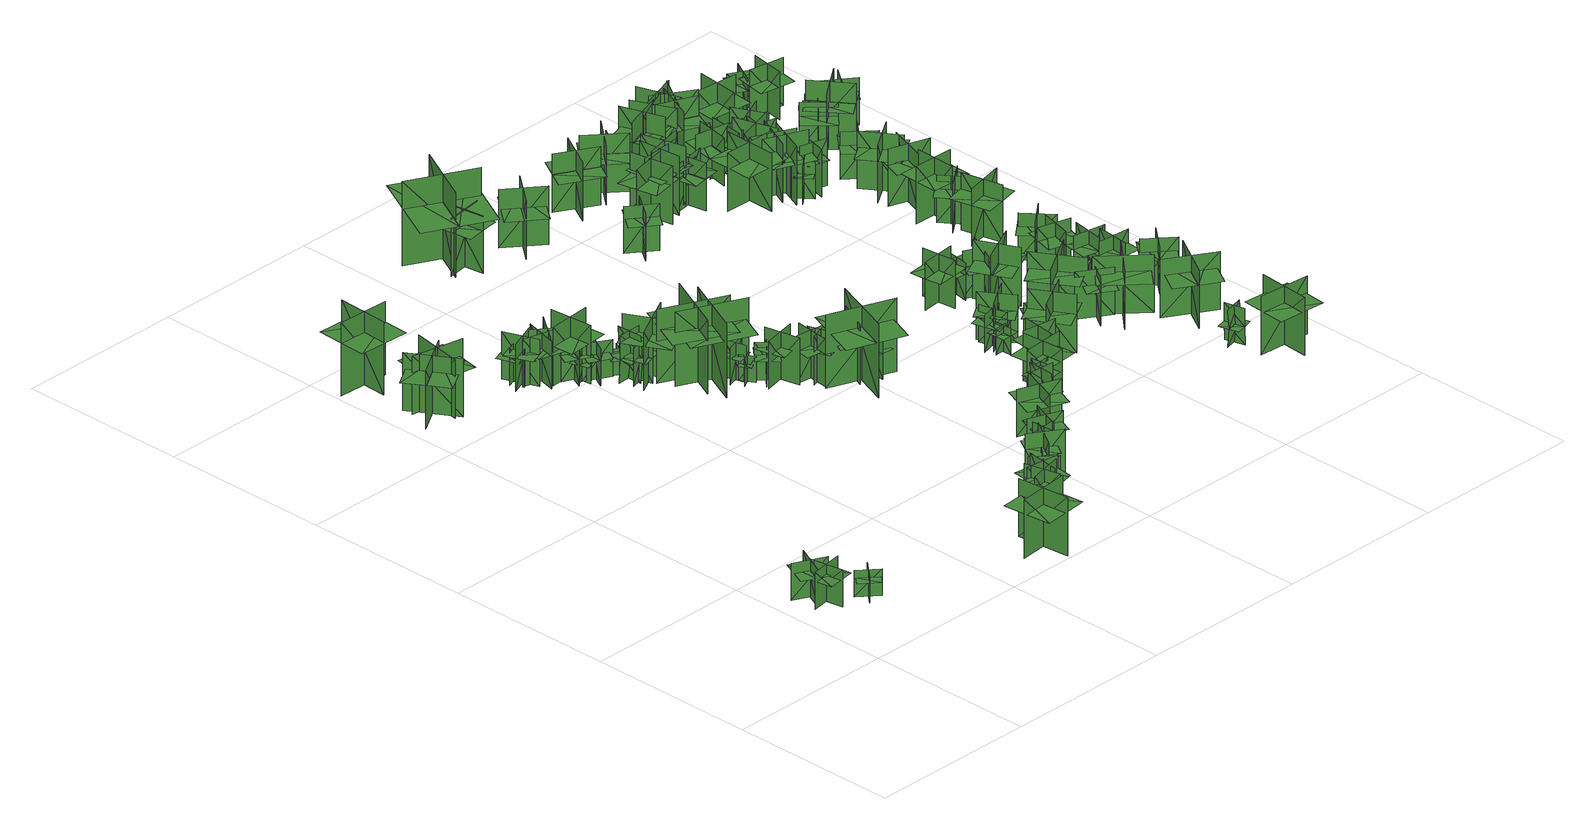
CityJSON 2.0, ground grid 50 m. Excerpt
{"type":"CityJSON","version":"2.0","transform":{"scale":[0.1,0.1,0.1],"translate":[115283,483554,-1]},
"CityObjects":{
"tree1":{"type":"SolitaryVegetationObject","geometry":[{"type":"MultiSurface","lod":"1","boundaries":[[[0,1,2]],[[0,2,3]],[[4,5,6]],[[4,6,7]],[[8,9,10]],[[8,10,11]],[[8,11,12]],[[8,12,13]]]}]},
"tree2":{"type":"SolitaryVegetationObject","geometry":[{"type":"MultiSurface","lod":"1","boundaries":[[[14,15,16]],[[14,16,17]],[[18,19,20]],[[18,20,21]],[[22,23,24]],[[22,24,25]],[[22,25,26]],[[22,26,27]]]}]},
"tree3":{"type":"SolitaryVegetationObject","geometry":[{"type":"MultiSurface","lod":"1","boundaries":[[[28,29,30]],[[28,30,31]],[[32,33,34]],[[32,34,35]],[[36,37,38]],[[36,38,39]],[[36,39,40]],[[36,40,41]]]}]},
"tree4":{"type":"SolitaryVegetationObject","geometry":[{"type":"MultiSurface","lod":"1","boundaries":[[[42,43,44]],[[42,44,45]],[[46,47,48]],[[46,48,49]],[[50,51,52]],[[50,52,53]],[[50,53,54]],[[50,54,55]]]}]},
"tree5":{"type":"SolitaryVegetationObject","geometry":[{"type":"MultiSurface","lod":"1","boundaries":[[[56,57,58]],[[56,58,59]],[[60,61,62]],[[60,62,63]],[[64,65,66]],[[64,66,67]],[[64,67,68]],[[64,68,69]]]}]},
"tree6":{"type":"SolitaryVegetationObject","geometry":[{"type":"MultiSurface","lod":"1","boundaries":[[[70,71,72]],[[70,72,73]],[[74,75,76]],[[74,76,77]],[[78,79,80]],[[78,80,81]],[[78,81,82]],[[78,82,83]]]}]},
"tree7":{"type":"SolitaryVegetationObject","geometry":[{"type":"MultiSurface","lod":"1","boundaries":[[[84,85,86]],[[84,86,87]],[[88,89,90]],[[88,90,91]],[[92,93,94]],[[92,94,95]],[[92,95,96]],[[92,96,97]]]}]},
"tree8":{"type":"SolitaryVegetationObject","geometry":[{"type":"MultiSurface","lod":"1","boundaries":[[[98,99,100]],[[98,100,101]],[[102,103,104]],[[102,104,105]],[[106,107,108]],[[106,108,109]],[[106,110,111]],[[106,111,107]]]}]},
"tree9":{"type":"SolitaryVegetationObject","geometry":[{"type":"MultiSurface","lod":"1","boundaries":[[[112,113,114]],[[112,114,115]],[[116,117,118]],[[116,118,119]],[[120,121,122]],[[120,122,123]],[[120,123,124]],[[120,124,125]]]}]},
"tree10":{"type":"SolitaryVegetationObject","geometry":[{"type":"MultiSurface","lod":"1","boundaries":[[[126,127,128]],[[126,128,129]],[[130,131,132]],[[130,132,133]],[[134,135,136]],[[134,136,137]],[[134,138,139]],[[134,139,135]]]}]},
"tree11":{"type":"SolitaryVegetationObject","geometry":[{"type":"MultiSurface","lod":"1","boundaries":[[[140,141,142]],[[140,142,143]],[[144,145,146]],[[144,146,147]],[[148,149,150]],[[148,150,151]],[[148,152,153]],[[148,153,149]]]}]},
"tree12":{"type":"SolitaryVegetationObject","geometry":[{"type":"MultiSurface","lod":"1","boundaries":[[[154,155,156]],[[154,156,157]],[[158,159,160]],[[158,160,161]],[[162,163,164]],[[162,164,165]],[[162,165,166]],[[162,166,167]]]}]},
"tree13":{"type":"SolitaryVegetationObject","geometry":[{"type":"MultiSurface","lod":"1","boundaries":[[[168,169,170]],[[168,170,171]],[[172,173,174]],[[172,174,175]],[[176,177,178]],[[176,178,179]],[[176,179,180]],[[176,180,181]]]}]},
"tree14":{"type":"SolitaryVegetationObject","geometry":[{"type":"MultiSurface","lod":"1","boundaries":[[[182,183,184]],[[182,184,185]],[[186,187,188]],[[186,188,189]],[[190,191,192]],[[190,192,193]],[[190,193,194]],[[190,194,195]]]}]},
"tree15":{"type":"SolitaryVegetationObject","geometry":[{"type":"MultiSurface","lod":"1","boundaries":[[[196,197,198]],[[196,198,199]],[[200,201,202]],[[200,202,203]],[[204,205,206]],[[204,206,207]],[[204,207,208]],[[204,208,209]]]}]},
"tree16":{"type":"SolitaryVegetationObject","geometry":[{"type":"MultiSurface","lod":"1","boundaries":[[[210,211,212]],[[210,212,213]],[[214,215,216]],[[214,216,217]],[[218,219,220]],[[218,220,221]],[[218,221,222]],[[218,222,223]]]}]},
"tree17":{"type":"SolitaryVegetationObject","geometry":[{"type":"MultiSurface","lod":"1","boundaries":[[[224,225,226]],[[224,226,227]],[[228,229,230]],[[228,230,231]],[[232,233,234]],[[232,234,235]],[[232,236,237]],[[232,237,233]]]}]},
"tree18":{"type":"SolitaryVegetationObject","geometry":[{"type":"MultiSurface","lod":"1","boundaries":[[[238,239,240]],[[238,240,241]],[[242,243,244]],[[242,244,245]],[[246,247,248]],[[246,248,249]],[[246,247,250]],[[246,250,251]]]}]},
"tree19":{"type":"SolitaryVegetationObject","geometry":[{"type":"MultiSurface","lod":"1","boundaries":[[[252,253,254]],[[252,254,255]],[[256,257,258]],[[256,258,259]],[[260,261,262]],[[260,262,263]],[[260,263,264]],[[260,264,265]]]}]},
"tree20":{"type":"SolitaryVegetationObject","geometry":[{"type":"MultiSurface","lod":"1","boundaries":[[[266,267,268]],[[266,268,269]],[[270,271,272]],[[270,272,273]],[[274,275,276]],[[274,276,277]],[[274,277,278]],[[274,278,279]]]}]},
"tree21":{"type":"SolitaryVegetationObject","geometry":[{"type":"MultiSurface","lod":"1","boundaries":[[[280,281,282]],[[280,282,283]],[[284,285,286]],[[284,286,287]],[[288,289,285]],[[288,285,284]],[[290,291,281]],[[290,281,280]],[[280,281,292]],[[280,292,293]],[[280,294,295]],[[280,295,281]]]}]},
"tree22":{"type":"SolitaryVegetationObject","geometry":[{"type":"MultiSurface","lod":"1","boundaries":[[[296,297,298]],[[296,298,299]],[[300,301,302]],[[300,302,303]],[[304,305,306]],[[304,306,307]],[[304,308,309]],[[304,309,305]]]}]},
"tree23":{"type":"SolitaryVegetationObject","geometry":[{"type":"MultiSurface","lod":"1","boundaries":[[[310,311,312]],[[310,312,313]],[[314,315,316]],[[314,316,317]],[[318,319,320]],[[318,320,321]],[[318,322,323]],[[318,323,319]]]}]},
"tree24":{"type":"SolitaryVegetationObject","geometry":[{"type":"MultiSurface","lod":"1","boundaries":[[[324,325,326]],[[324,326,327]],[[328,329,330]],[[328,330,331]],[[332,333,334]],[[332,334,335]],[[332,335,336]],[[332,336,337]]]}]},
"tree25":{"type":"SolitaryVegetationObject","geometry":[{"type":"MultiSurface","lod":"1","boundaries":[[[338,339,340]],[[338,340,341]],[[342,343,344]],[[342,344,345]],[[346,347,348]],[[346,348,349]],[[346,349,350]],[[346,350,351]]]}]},
"tree26":{"type":"SolitaryVegetationObject","geometry":[{"type":"MultiSurface","lod":"1","boundaries":[[[352,353,354]],[[352,354,355]],[[356,357,358]],[[356,358,359]],[[360,361,362]],[[360,362,363]],[[360,363,364]],[[360,364,365]]]}]},
"tree27":{"type":"SolitaryVegetationObject","geometry":[{"type":"MultiSurface","lod":"1","boundaries":[[[366,367,368]],[[366,368,369]],[[370,371,372]],[[370,372,373]],[[374,375,376]],[[374,376,377]],[[374,377,378]],[[374,378,379]]]}]},
"tree28":{"type":"SolitaryVegetationObject","geometry":[{"type":"MultiSurface","lod":"1","boundaries":[[[380,381,382]],[[380,382,383]],[[384,385,386]],[[384,386,387]],[[388,389,390]],[[388,390,391]],[[388,391,392]],[[388,392,393]]]}]},
"tree29":{"type":"SolitaryVegetationObject","geometry":[{"type":"MultiSurface","lod":"1","boundaries":[[[394,395,396]],[[394,396,397]],[[398,399,400]],[[398,400,401]],[[402,403,404]],[[402,404,405]],[[402,405,406]],[[402,406,407]]]}]},
"tree30":{"type":"SolitaryVegetationObject","geometry":[{"type":"MultiSurface","lod":"1","boundaries":[[[408,409,410]],[[408,410,411]],[[412,413,414]],[[412,414,415]],[[416,417,418]],[[416,418,419]],[[416,419,420]],[[416,420,421]]]}]},
"tree31":{"type":"SolitaryVegetationObject","geometry":[{"type":"MultiSurface","lod":"1","boundaries":[[[422,423,424]],[[422,424,425]],[[426,427,428]],[[426,428,429]],[[430,431,432]],[[430,432,433]],[[430,434,435]],[[430,435,431]]]}]},
"tree32":{"type":"SolitaryVegetationObject","geometry":[{"type":"MultiSurface","lod":"1","boundaries":[[[436,437,438]],[[436,438,439]],[[440,441,442]],[[440,442,443]],[[444,445,446]],[[444,446,447]],[[444,447,448]],[[444,448,449]]]}]},
"tree33":{"type":"SolitaryVegetationObject","geometry":[{"type":"MultiSurface","lod":"1","boundaries":[[[450,451,452]],[[450,452,453]],[[454,455,456]],[[454,456,457]],[[458,459,460]],[[458,460,461]],[[458,461,462]],[[458,462,463]]]}]},
"tree34":{"type":"SolitaryVegetationObject","geometry":[{"type":"MultiSurface","lod":"1","boundaries":[[[464,465,466]],[[464,466,467]],[[468,469,470]],[[468,470,471]],[[472,473,474]],[[472,474,475]],[[472,475,476]],[[472,476,477]]]}]},
"tree35":{"type":"SolitaryVegetationObject","geometry":[{"type":"MultiSurface","lod":"1","boundaries":[[[478,479,480]],[[478,480,481]],[[482,483,484]],[[482,484,485]],[[486,487,488]],[[486,488,489]],[[486,490,491]],[[486,491,487]]]}]},
"tree36":{"type":"SolitaryVegetationObject","geometry":[{"type":"MultiSurface","lod":"1","boundaries":[[[492,493,494]],[[492,494,495]],[[496,497,498]],[[496,498,499]],[[500,501,502]],[[500,502,503]],[[500,503,504]],[[500,504,505]]]}]},
"tree37":{"type":"SolitaryVegetationObject","geometry":[{"type":"MultiSurface","lod":"1","boundaries":[[[506,507,508]],[[506,508,509]],[[510,511,512]],[[510,512,513]],[[514,515,516]],[[514,516,517]],[[514,517,518]],[[514,518,519]]]}]},
"tree38":{"type":"SolitaryVegetationObject","geometry":[{"type":"MultiSurface","lod":"1","boundaries":[[[520,521,522]],[[520,522,523]],[[524,525,526]],[[524,526,527]],[[528,529,530]],[[528,530,531]],[[528,532,533]],[[528,533,529]]]}]},
"tree39":{"type":"SolitaryVegetationObject","geometry":[{"type":"MultiSurface","lod":"1","boundaries":[[[534,535,536]],[[534,536,537]],[[538,539,540]],[[538,540,541]],[[542,543,544]],[[542,544,545]],[[542,546,547]],[[542,547,543]]]}]},
"tree40":{"type":"SolitaryVegetationObject","geometry":[{"type":"MultiSurface","lod":"1","boundaries":[[[548,549,550]],[[548,550,551]],[[552,553,554]],[[552,554,555]],[[556,557,558]],[[556,558,559]],[[556,559,560]],[[556,560,561]]]}]},
"tree41":{"type":"SolitaryVegetationObject","geometry":[{"type":"MultiSurface","lod":"1","boundaries":[[[562,563,564]],[[562,564,565]],[[566,567,568]],[[566,568,569]],[[570,571,567]],[[570,567,566]],[[572,573,563]],[[572,563,562]],[[562,563,574]],[[562,574,575]],[[562,576,577]],[[562,577,563]]]}]},
"tree42":{"type":"SolitaryVegetationObject","geometry":[{"type":"MultiSurface","lod":"1","boundaries":[[[578,579,580]],[[578,580,581]],[[582,583,584]],[[582,584,585]],[[586,587,588]],[[586,588,589]],[[586,589,590]],[[586,590,591]]]}]},
"tree43":{"type":"SolitaryVegetationObject","geometry":[{"type":"MultiSurface","lod":"1","boundaries":[[[592,593,594]],[[592,594,595]],[[596,597,598]],[[596,598,599]],[[600,601,602]],[[600,602,603]],[[600,604,605]],[[600,605,601]]]}]},
"tree44":{"type":"SolitaryVegetationObject","geometry":[{"type":"MultiSurface","lod":"1","boundaries":[[[606,607,608]],[[606,608,609]],[[610,611,612]],[[610,612,613]],[[614,615,616]],[[614,616,617]],[[614,617,618]],[[614,618,619]]]}]},
"tree45":{"type":"SolitaryVegetationObject","geometry":[{"type":"MultiSurface","lod":"1","boundaries":[[[620,621,622]],[[620,622,623]],[[624,625,626]],[[624,626,627]],[[628,629,630]],[[628,630,631]],[[628,629,632]],[[628,632,633]]]}]},
"tree46":{"type":"SolitaryVegetationObject","geometry":[{"type":"MultiSurface","lod":"1","boundaries":[[[634,635,636]],[[634,636,637]],[[638,639,640]],[[638,640,641]],[[642,643,644]],[[642,644,645]],[[642,645,646]],[[642,646,647]]]}]},
"tree47":{"type":"SolitaryVegetationObject","geometry":[{"type":"MultiSurface","lod":"1","boundaries":[[[648,649,650]],[[648,650,651]],[[652,653,654]],[[652,654,655]],[[656,657,658]],[[656,658,659]],[[656,659,660]],[[656,660,661]]]}]},
"tree48":{"type":"SolitaryVegetationObject","geometry":[{"type":"MultiSurface","lod":"1","boundaries":[[[662,663,664]],[[662,664,665]],[[666,667,668]],[[666,668,669]],[[670,671,672]],[[670,672,673]],[[670,671,674]],[[670,674,675]]]}]},
"tree49":{"type":"SolitaryVegetationObject","geometry":[{"type":"MultiSurface","lod":"1","boundaries":[[[676,677,678]],[[676,678,679]],[[680,681,682]],[[680,682,683]],[[684,685,686]],[[684,686,687]],[[684,687,688]],[[684,688,689]]]}]},
"tree50":{"type":"SolitaryVegetationObject","geometry":[{"type":"MultiSurface","lod":"1","boundaries":[[[690,691,692]],[[690,692,693]],[[694,695,696]],[[694,696,697]],[[698,699,700]],[[698,700,701]],[[698,699,702]],[[698,702,703]]]}]},
"tree51":{"type":"SolitaryVegetationObject","geometry":[{"type":"MultiSurface","lod":"1","boundaries":[[[704,705,706]],[[704,706,707]],[[708,709,710]],[[708,710,711]],[[712,713,714]],[[712,714,715]],[[712,713,716]],[[712,716,717]]]}]},
"tree52":{"type":"SolitaryVegetationObject","geometry":[{"type":"MultiSurface","lod":"1","boundaries":[[[718,719,720]],[[718,720,721]],[[722,723,724]],[[722,724,725]],[[726,727,728]],[[726,728,729]],[[726,730,731]],[[726,731,727]]]}]},
"tree53":{"type":"SolitaryVegetationObject","geometry":[{"type":"MultiSurface","lod":"1","boundaries":[[[732,733,734]],[[732,734,735]],[[736,737,738]],[[736,738,739]],[[740,741,742]],[[740,742,743]],[[740,741,744]],[[740,744,745]]]}]},
"tree54":{"type":"SolitaryVegetationObject","geometry":[{"type":"MultiSurface","lod":"1","boundaries":[[[746,747,748]],[[746,748,749]],[[750,751,752]],[[750,752,753]],[[754,755,756]],[[754,756,757]],[[754,755,758]],[[754,758,759]]]}]},
"tree55":{"type":"SolitaryVegetationObject","geometry":[{"type":"MultiSurface","lod":"1","boundaries":[[[760,761,762]],[[760,762,763]],[[764,765,766]],[[764,766,767]],[[768,769,770]],[[768,770,771]],[[768,769,772]],[[768,772,773]]]}]},
"tree56":{"type":"SolitaryVegetationObject","geometry":[{"type":"MultiSurface","lod":"1","boundaries":[[[774,775,776]],[[774,776,777]],[[778,779,780]],[[778,780,781]],[[782,783,784]],[[782,784,785]],[[782,783,786]],[[782,786,787]]]}]},
"tree57":{"type":"SolitaryVegetationObject","geometry":[{"type":"MultiSurface","lod":"1","boundaries":[[[788,789,790]],[[788,790,791]],[[792,793,794]],[[792,794,795]],[[796,797,798]],[[796,798,799]],[[796,797,800]],[[796,800,801]]]}]},
"tree58":{"type":"SolitaryVegetationObject","geometry":[{"type":"MultiSurface","lod":"1","boundaries":[[[802,803,804]],[[802,804,805]],[[806,807,808]],[[806,808,809]],[[810,811,812]],[[810,812,813]],[[810,811,814]],[[810,814,815]]]}]},
"tree59":{"type":"SolitaryVegetationObject","geometry":[{"type":"MultiSurface","lod":"1","boundaries":[[[816,817,818]],[[816,818,819]],[[820,821,822]],[[820,822,823]],[[824,825,826]],[[824,826,827]],[[824,825,828]],[[824,828,829]]]}]},
"tree60":{"type":"SolitaryVegetationObject","geometry":[{"type":"MultiSurface","lod":"1","boundaries":[[[830,831,832]],[[830,832,833]],[[834,835,836]],[[834,836,837]],[[838,839,840]],[[838,840,841]],[[838,839,842]],[[838,842,843]]]}]},
"tree61":{"type":"SolitaryVegetationObject","geometry":[{"type":"MultiSurface","lod":"1","boundaries":[[[844,845,846]],[[844,846,847]],[[848,849,850]],[[848,850,851]],[[852,853,854]],[[852,854,855]],[[852,855,856]],[[852,856,857]]]}]},
"tree62":{"type":"SolitaryVegetationObject","geometry":[{"type":"MultiSurface","lod":"1","boundaries":[[[858,859,860]],[[858,860,861]],[[862,863,864]],[[862,864,865]],[[866,867,868]],[[866,868,869]],[[866,867,870]],[[866,870,871]]]}]},
"tree63":{"type":"SolitaryVegetationObject","geometry":[{"type":"MultiSurface","lod":"1","boundaries":[[[872,873,874]],[[872,874,875]],[[876,877,878]],[[876,878,879]],[[880,881,882]],[[880,882,883]],[[880,883,884]],[[880,884,885]]]}]},
"tree64":{"type":"SolitaryVegetationObject","geometry":[{"type":"MultiSurface","lod":"1","boundaries":[[[886,887,888]],[[886,888,889]],[[890,891,892]],[[890,892,893]],[[894,895,896]],[[894,896,897]],[[894,895,898]],[[894,898,899]]]}]},
"tree65":{"type":"SolitaryVegetationObject","geometry":[{"type":"MultiSurface","lod":"1","boundaries":[[[900,901,902]],[[900,902,903]],[[904,905,906]],[[904,906,907]],[[908,909,905]],[[908,905,904]],[[910,911,901]],[[910,901,900]],[[900,901,912]],[[900,912,913]],[[900,914,915]],[[900,915,901]]]}]},
"tree66":{"type":"SolitaryVegetationObject","geometry":[{"type":"MultiSurface","lod":"1","boundaries":[[[916,917,918]],[[916,918,919]],[[920,921,922]],[[920,922,923]],[[924,925,926]],[[924,926,927]],[[924,927,928]],[[924,928,929]]]}]},
"tree67":{"type":"SolitaryVegetationObject","geometry":[{"type":"MultiSurface","lod":"1","boundaries":[[[930,931,932]],[[930,932,933]],[[934,935,936]],[[934,936,937]],[[938,939,940]],[[938,940,941]],[[938,942,943]],[[938,943,939]]]}]},
"tree68":{"type":"SolitaryVegetationObject","geometry":[{"type":"MultiSurface","lod":"1","boundaries":[[[944,945,946]],[[944,946,947]],[[948,949,950]],[[948,950,951]],[[952,953,954]],[[952,954,955]],[[952,955,956]],[[952,956,957]]]}]},
"tree69":{"type":"SolitaryVegetationObject","geometry":[{"type":"MultiSurface","lod":"1","boundaries":[[[958,959,960]],[[958,960,961]],[[962,963,964]],[[962,964,965]],[[966,967,968]],[[966,968,969]],[[966,967,970]],[[966,970,971]]]}]},
"tree70":{"type":"SolitaryVegetationObject","geometry":[{"type":"MultiSurface","lod":"1","boundaries":[[[972,973,974]],[[972,974,975]],[[976,977,978]],[[976,978,979]],[[980,981,982]],[[980,982,983]],[[980,983,984]],[[980,984,985]]]}]},
"tree71":{"type":"SolitaryVegetationObject","geometry":[{"type":"MultiSurface","lod":"1","boundaries":[[[986,987,988]],[[986,988,989]],[[990,991,992]],[[990,992,993]],[[994,995,996]],[[994,996,997]],[[994,997,998]],[[994,998,999]]]}]},
"tree72":{"type":"SolitaryVegetationObject","geometry":[{"type":"MultiSurface","lod":"1","boundaries":[[[1000,1001,1002]],[[1000,1002,1003]],[[1004,1005,1006]],[[1004,1006,1007]],[[1008,1009,1010]],[[1008,1010,1011]],[[1008,1009,1012]],[[1008,1012,1013]]]}]},
"tree73":{"type":"SolitaryVegetationObject","geometry":[{"type":"MultiSurface","lod":"1","boundaries":[[[1014,1015,1016]],[[1014,1016,1017]],[[1018,1019,1020]],[[1018,1020,1021]],[[1022,1023,1024]],[[1022,1024,1025]],[[1022,1023,1026]],[[1022,1026,1027]]]}]},
"tree74":{"type":"SolitaryVegetationObject","geometry":[{"type":"MultiSurface","lod":"1","boundaries":[[[1028,1029,1030]],[[1028,1030,1031]],[[1032,1033,1034]],[[1032,1034,1035]],[[1036,1037,1038]],[[1036,1038,1039]],[[1036,1039,1040]],[[1036,1040,1041]]]}]},
"tree75":{"type":"SolitaryVegetationObject","geometry":[{"type":"MultiSurface","lod":"1","boundaries":[[[1042,1043,1044]],[[1042,1044,1045]],[[1046,1047,1048]],[[1046,1048,1049]],[[1050,1051,1052]],[[1050,1052,1053]],[[1050,1053,1054]],[[1050,1054,1055]]]}]},
"tree76":{"type":"SolitaryVegetationObject","geometry":[{"type":"MultiSurface","lod":"1","boundaries":[[[1056,1057,1058]],[[1056,1058,1059]],[[1060,1061,1062]],[[1060,1062,1063]],[[1064,1065,1066]],[[1064,1066,1067]],[[1064,1067,1068]],[[1064,1068,1069]]]}]},
"tree77":{"type":"SolitaryVegetationObject","geometry":[{"type":"MultiSurface","lod":"1","boundaries":[[[1070,1071,1072]],[[1070,1072,1073]],[[1074,1075,1076]],[[1074,1076,1077]],[[1078,1079,1080]],[[1078,1080,1081]],[[1078,1081,1082]],[[1078,1082,1083]]]}]},
"tree78":{"type":"SolitaryVegetationObject","geometry":[{"type":"MultiSurface","lod":"1","boundaries":[[[1084,1085,1086]],[[1084,1086,1087]],[[1088,1089,1090]],[[1088,1090,1091]],[[1092,1093,1094]],[[1092,1094,1095]],[[1092,1093,1096]],[[1092,1096,1097]]]}]},
"tree79":{"type":"SolitaryVegetationObject","geometry":[{"type":"MultiSurface","lod":"1","boundaries":[[[1098,1099,1100]],[[1098,1100,1101]],[[1102,1103,1104]],[[1102,1104,1105]],[[1106,1107,1108]],[[1106,1108,1109]],[[1106,1107,1110]],[[1106,1110,1111]]]}]},
"tree80":{"type":"SolitaryVegetationObject","geometry":[{"type":"MultiSurface","lod":"1","boundaries":[[[1112,1113,1114]],[[1112,1114,1115]],[[1116,1117,1118]],[[1116,1118,1119]],[[1120,1121,1122]],[[1120,1122,1123]],[[1120,1123,1124]],[[1120,1124,1125]]]}]},
"tree81":{"type":"SolitaryVegetationObject","geometry":[{"type":"MultiSurface","lod":"1","boundaries":[[[1126,1127,1128]],[[1126,1128,1129]],[[1130,1131,1132]],[[1130,1132,1133]],[[1134,1135,1136]],[[1134,1136,1137]],[[1134,1135,1138]],[[1134,1138,1139]]]}]},
"tree82":{"type":"SolitaryVegetationObject","geometry":[{"type":"MultiSurface","lod":"1","boundaries":[[[1140,1141,1142]],[[1140,1142,1143]],[[1144,1145,1146]],[[1144,1146,1147]],[[1148,1149,1150]],[[1148,1150,1151]],[[1148,1149,1152]],[[1148,1152,1153]]]}]},
"tree83":{"type":"SolitaryVegetationObject","geometry":[{"type":"MultiSurface","lod":"1","boundaries":[[[1154,1155,1156]],[[1154,1156,1157]],[[1158,1159,1160]],[[1158,1160,1161]],[[1162,1163,1164]],[[1162,1164,1165]],[[1162,1163,1166]],[[1162,1166,1167]]]}]},
"tree84":{"type":"SolitaryVegetationObject","geometry":[{"type":"MultiSurface","lod":"1","boundaries":[[[1168,1169,1170]],[[1168,1170,1171]],[[1172,1173,1174]],[[1172,1174,1175]],[[1176,1177,1178]],[[1176,1178,1179]],[[1176,1179,1180]],[[1176,1180,1181]]]}]},
"tree85":{"type":"SolitaryVegetationObject","geometry":[{"type":"MultiSurface","lod":"1","boundaries":[[[1182,1183,1184]],[[1182,1184,1185]],[[1186,1187,1188]],[[1186,1188,1189]],[[1190,1191,1192]],[[1190,1192,1193]],[[1190,1191,1194]],[[1190,1194,1195]]]}]},
"tree86":{"type":"SolitaryVegetationObject","geometry":[{"type":"MultiSurface","lod":"1","boundaries":[[[1196,1197,1198]],[[1196,1198,1199]],[[1200,1201,1202]],[[1200,1202,1203]],[[1204,1205,1206]],[[1204,1206,1207]],[[1204,1207,1208]],[[1204,1208,1209]]]}]},
"tree87":{"type":"SolitaryVegetationObject","geometry":[{"type":"MultiSurface","lod":"1","boundaries":[[[1210,1211,1212]],[[1210,1212,1213]],[[1214,1215,1216]],[[1214,1216,1217]],[[1218,1219,1220]],[[1218,1220,1221]],[[1218,1221,1222]],[[1218,1222,1223]]]}]},
"tree88":{"type":"SolitaryVegetationObject","geometry":[{"type":"MultiSurface","lod":"1","boundaries":[[[1224,1225,1226]],[[1224,1226,1227]],[[1228,1229,1230]],[[1228,1230,1231]],[[1232,1233,1234]],[[1232,1234,1235]],[[1232,1233,1236]],[[1232,1236,1237]]]}]},
"tree89":{"type":"SolitaryVegetationObject","geometry":[{"type":"MultiSurface","lod":"1","boundaries":[[[1238,1239,1240]],[[1238,1240,1241]],[[1242,1243,1244]],[[1242,1244,1245]],[[1246,1247,1248]],[[1246,1248,1249]],[[1246,1247,1250]],[[1246,1250,1251]]]}]},
"tree90":{"type":"SolitaryVegetationObject","geometry":[{"type":"MultiSurface","lod":"1","boundaries":[[[1252,1253,1254]],[[1252,1254,1255]],[[1256,1257,1258]],[[1256,1258,1259]],[[1260,1261,1262]],[[1260,1262,1263]],[[1260,1263,1264]],[[1260,1264,1265]]]}]},
"tree91":{"type":"SolitaryVegetationObject","geometry":[{"type":"MultiSurface","lod":"1","boundaries":[[[1266,1267,1268]],[[1266,1268,1269]],[[1270,1271,1272]],[[1270,1272,1273]],[[1274,1275,1276]],[[1274,1276,1277]],[[1274,1277,1278]],[[1274,1278,1279]]]}]},
"tree92":{"type":"SolitaryVegetationObject","geometry":[{"type":"MultiSurface","lod":"1","boundaries":[[[1280,1281,1282]],[[1280,1282,1283]],[[1284,1285,1286]],[[1284,1286,1287]],[[1288,1289,1290]],[[1288,1290,1291]],[[1288,1289,1292]],[[1288,1292,1293]]]}]},
"tree93":{"type":"SolitaryVegetationObject","geometry":[{"type":"MultiSurface","lod":"1","boundaries":[[[1294,1295,1296]],[[1294,1296,1297]],[[1298,1299,1300]],[[1298,1300,1301]],[[1302,1303,1304]],[[1302,1304,1305]],[[1302,1303,1306]],[[1302,1306,1307]]]}]},
"tree94":{"type":"SolitaryVegetationObject","geometry":[{"type":"MultiSurface","lod":"1","boundaries":[[[1308,1309,1310]],[[1308,1310,1311]],[[1312,1313,1314]],[[1312,1314,1315]],[[1316,1317,1318]],[[1316,1318,1319]],[[1316,1319,1320]],[[1316,1320,1321]]]}]},
"tree95":{"type":"SolitaryVegetationObject","geometry":[{"type":"MultiSurface","lod":"1","boundaries":[[[1322,1323,1324]],[[1322,1324,1325]],[[1326,1327,1328]],[[1326,1328,1329]],[[1330,1331,1332]],[[1330,1332,1333]],[[1330,1333,1334]],[[1330,1334,1335]]]}]},
"tree96":{"type":"SolitaryVegetationObject","geometry":[{"type":"MultiSurface","lod":"1","boundaries":[[[1336,1337,1338]],[[1336,1338,1339]],[[1340,1341,1342]],[[1340,1342,1343]],[[1344,1345,1346]],[[1344,1346,1347]],[[1344,1345,1348]],[[1344,1348,1349]]]}]},
"tree97":{"type":"SolitaryVegetationObject","geometry":[{"type":"MultiSurface","lod":"1","boundaries":[[[1350,1351,1352]],[[1350,1352,1353]],[[1354,1355,1356]],[[1354,1356,1357]],[[1358,1359,1360]],[[1358,1360,1361]],[[1358,1361,1362]],[[1358,1362,1363]]]}]},
"tree98":{"type":"SolitaryVegetationObject","geometry":[{"type":"MultiSurface","lod":"1","boundaries":[[[1364,1365,1366]],[[1364,1366,1367]],[[1368,1369,1370]],[[1368,1370,1371]],[[1372,1373,1374]],[[1372,1374,1375]],[[1372,1375,1376]],[[1372,1376,1377]]]}]},
"tree99":{"type":"SolitaryVegetationObject","geometry":[{"type":"MultiSurface","lod":"1","boundaries":[[[1378,1379,1380]],[[1378,1380,1381]],[[1382,1383,1384]],[[1382,1384,1385]],[[1386,1387,1388]],[[1386,1388,1389]],[[1386,1389,1390]],[[1386,1390,1391]]]}]},
"tree100":{"type":"SolitaryVegetationObject","geometry":[{"type":"MultiSurface","lod":"1","boundaries":[[[1392,1393,1394]],[[1392,1394,1395]],[[1396,1397,1398]],[[1396,1398,1399]],[[1400,1401,1402]],[[1400,1402,1403]],[[1400,1401,1404]],[[1400,1404,1405]]]}]},
"tree101":{"type":"SolitaryVegetationObject","geometry":[{"type":"MultiSurface","lod":"1","boundaries":[[[1406,1407,1408]],[[1406,1408,1409]],[[1410,1411,1412]],[[1410,1412,1413]],[[1414,1415,1416]],[[1414,1416,1417]],[[1414,1415,1418]],[[1414,1418,1419]]]}]},
"tree102":{"type":"SolitaryVegetationObject","geometry":[{"type":"MultiSurface","lod":"1","boundaries":[[[1420,1421,1422]],[[1420,1422,1423]],[[1424,1425,1426]],[[1424,1426,1427]],[[1428,1429,1430]],[[1428,1430,1431]],[[1428,1431,1432]],[[1428,1432,1433]]]}]},
"tree103":{"type":"SolitaryVegetationObject","geometry":[{"type":"MultiSurface","lod":"1","boundaries":[[[1434,1435,1436]],[[1434,1436,1437]],[[1438,1439,1440]],[[1438,1440,1441]],[[1442,1443,1444]],[[1442,1444,1445]],[[1442,1443,1446]],[[1442,1446,1447]]]}]},
"tree104":{"type":"SolitaryVegetationObject","geometry":[{"type":"MultiSurface","lod":"1","boundaries":[[[1448,1449,1450]],[[1448,1450,1451]],[[1452,1453,1454]],[[1452,1454,1455]],[[1456,1457,1458]],[[1456,1458,1459]],[[1456,1459,1460]],[[1456,1460,1461]]]}]}
},
"vertices":[
[48,351,14],[139,308,14],[139,308,123],[48,351,123],[74,284,14],[116,374,14],[116,374,123],[74,284,123],[75,287,93],[115,269,93],[154,352,93],[114,371,93],[74,389,93],[36,306,93],
[160,294,12],[61,278,12],[61,278,121],[160,294,121],[101,335,12],[117,236,12],[117,236,121],[101,335,121],[102,331,90],[58,324,90],[74,233,90],[117,240,90],[160,247,90],[145,338,90],
[224,252,14],[177,198,14],[177,198,92],[224,252,92],[173,248,14],[227,201,14],[227,201,92],[173,248,92],[175,246,70],[155,223,70],[204,180,70],[225,203,70],[245,227,70],[195,270,70],
[148,1601,10],[66,1735,10],[66,1735,181],[148,1601,181],[173,1711,10],[39,1628,10],[39,1628,181],[173,1711,181],[168,1707,134],[131,1766,134],[8,1690,134],[45,1631,134],[81,1573,134],[204,1649,134],
[221,1672,11],[67,1702,11],[67,1702,182],[221,1672,182],[157,1765,11],[128,1610,11],[128,1610,182],[157,1765,182],[156,1758,134],[88,1771,134],[61,1629,134],[129,1616,134],[197,1603,134],[224,1745,134],
[88,1822,11],[95,1977,11],[95,1977,226],[88,1822,226],[165,1891,11],[10,1898,11],[10,1898,226],[165,1891,226],[165,1891,166],[168,1969,166],[14,1976,166],[10,1898,166],[7,1821,166],[161,1814,166],
[780,95,6],[623,80,6],[623,80,177],[780,95,177],[692,166,6],[708,9,6],[708,9,177],[692,166,177],[693,159,130],[624,152,130],[639,8,130],[707,15,130],[776,22,130],[761,166,130],
[728,152,8],[791,134,8],[791,134,119],[728,152,119],[752,108,8],[771,171,8],[771,171,119],[752,108,119],[752,108,83],[771,171,83],[736,182,83],[718,118,83],[787,97,83],[806,161,83],
[332,1592,11],[429,1630,11],[429,1630,150],[332,1592,150],[393,1566,11],[393,1566,150],[355,1663,150],[355,1663,11],[393,1566,106],[434,1582,106],[403,1659,106],[363,1644,106],[322,1628,106],[353,1550,106],
[408,1649,10],[346,1626,10],[346,1626,120],[408,1649,120],[362,1670,10],[385,1608,10],[385,1608,120],[362,1670,120],[362,1670,84],[385,1608,84],[419,1620,84],[396,1682,84],[328,1658,84],[351,1595,84],
[866,201,6],[763,177,6],[763,177,147],[866,201,147],[795,245,6],[819,141,6],[819,141,147],[795,245,147],[857,199,111],[763,177,111],[773,136,111],[867,158,111],[848,240,111],[753,218,111],
[434,1632,11],[363,1592,11],[363,1592,119],[434,1632,119],[383,1646,11],[383,1646,119],[424,1575,119],[424,1575,11],[383,1646,85],[354,1629,85],[386,1572,85],[416,1589,85],[445,1606,85],[413,1663,85],
[406,1536,11],[432,1637,11],[432,1637,150],[406,1536,150],[464,1570,11],[464,1570,150],[362,1596,150],[362,1596,11],[464,1570,106],[475,1612,106],[394,1633,106],[383,1591,106],[372,1548,106],[453,1528,106],
[834,175,6],[847,274,6],[847,274,144],[834,175,144],[887,216,6],[788,228,6],[788,228,144],[887,216,144],[887,216,106],[893,265,106],[794,278,106],[788,228,106],[782,179,106],[881,166,106],
[407,1618,10],[492,1557,10],[492,1557,150],[407,1618,150],[418,1552,10],[418,1552,150],[480,1637,150],[480,1637,10],[418,1552,106],[454,1526,106],[503,1594,106],[467,1619,106],[432,1645,106],[383,1577,106],
[449,1544,10],[519,1512,10],[519,1512,118],[449,1544,118],[466,1496,10],[499,1566,10],[499,1566,118],[466,1496,118],[466,1496,88],[501,1479,88],[534,1550,88],[499,1566,88],[464,1582,88],[431,1512,88],
[487,1535,12],[503,1490,12],[503,1490,91],[487,1535,91],[472,1502,12],[516,1518,12],[516,1518,91],[472,1502,91],[472,1502,65],[516,1518,65],[507,1542,65],[463,1526,65],[481,1477,65],[525,1494,65],
[553,1557,8],[424,1547,8],[424,1547,180],[553,1557,180],[486,1614,8],[497,1485,8],[497,1485,180],[486,1614,180],[553,1561,123],[424,1551,123],[429,1486,123],[558,1497,123],[420,1603,123],[549,1613,123],
[486,1505,12],[558,1466,12],[558,1466,121],[486,1505,121],[501,1455,12],[501,1455,121],[540,1526,121],[540,1526,12],[501,1455,86],[531,1439,86],[562,1496,86],[532,1512,86],[502,1528,86],[471,1471,86],
[863,296,9],[924,242,9],[924,242,117],[863,296,117],[866,244,9],[866,244,117],[920,305,117],[920,305,9],[866,244,83],[891,221,83],[935,270,83],[910,292,83],[884,315,83],[841,266,83],
[621,1431,81],[545,1428,81],[547,1388,81],[623,1392,81],[587,1391,81],[583,1468,81],[578,1467,151],[582,1391,151],[582,1391,11],[578,1467,11],[621,1434,11],[545,1431,11],[545,1428,151],[621,1431,151],[620,1470,81],[543,1466,81],
[597,1447,12],[556,1471,12],[556,1471,90],[597,1447,90],[588,1482,12],[564,1441,12],[564,1441,90],[588,1482,90],[588,1482,65],[564,1441,65],[586,1428,65],[610,1469,65],[566,1496,65],[541,1455,65],
[559,1393,11],[623,1411,11],[623,1411,121],[559,1393,121],[604,1369,11],[586,1433,11],[586,1433,121],[604,1369,121],[604,1369,85],[586,1433,85],[551,1423,85],[569,1359,85],[639,1378,85],[621,1442,85],
[965,358,10],[910,269,10],[910,269,149],[965,358,149],[900,343,10],[900,343,149],[989,287,149],[989,287,10],[900,343,105],[877,305,105],[948,261,105],[971,298,105],[994,336,105],[923,380,105],
[703,1436,9],[564,1363,9],[564,1363,180],[703,1436,180],[595,1468,9],[669,1329,9],[669,1329,180],[595,1468,180],[598,1463,133],[537,1430,133],[605,1303,133],[666,1335,133],[727,1367,133],[659,1495,133],
[747,1414,9],[663,1233,9],[663,1233,226],[747,1414,226],[613,1364,9],[795,1279,9],[795,1279,226],[613,1364,226],[621,1360,166],[584,1281,166],[751,1203,166],[788,1283,166],[825,1362,166],[658,1440,166],
[1034,373,10],[953,368,10],[953,368,119],[1034,373,119],[995,407,10],[995,407,119],[999,326,119],[999,326,10],[995,407,85],[961,405,85],[965,341,85],[999,342,85],[1032,344,85],[1029,409,85],
[684,1186,8],[768,1368,8],[768,1368,226],[684,1186,226],[818,1237,8],[636,1321,8],[636,1321,226],[818,1237,226],[811,1241,165],[847,1321,165],[680,1397,165],[643,1317,165],[607,1238,165],[774,1161,165],
[733,1220,12],[794,1238,12],[794,1238,121],[733,1220,121],[770,1200,12],[770,1200,121],[752,1260,121],[752,1260,12],[770,1202,86],[795,1210,86],[780,1258,86],[755,1250,86],[730,1243,86],[744,1194,86],
[790,1209,14],[751,1186,14],[751,1186,91],[790,1209,91],[761,1217,14],[761,1217,91],[784,1178,91],[784,1178,14],[762,1215,66],[746,1206,66],[764,1174,66],[781,1184,66],[797,1193,66],[778,1225,66],
[788,1144,13],[834,1192,13],[834,1192,124],[788,1144,124],[839,1145,13],[791,1191,13],[791,1191,124],[839,1145,124],[839,1145,88],[791,1191,88],[766,1165,88],[814,1119,88],[864,1172,88],[816,1218,88],
[998,428,10],[1091,391,10],[1091,391,119],[998,428,119],[1027,363,10],[1064,456,10],[1064,456,119],[1027,363,119],[1029,366,89],[1070,350,89],[1103,436,89],[1062,452,89],[1021,468,89],[988,382,89],
[886,1156,14],[784,1133,14],[784,1133,153],[886,1156,153],[829,1191,14],[829,1191,153],[852,1089,153],[852,1089,14],[829,1191,109],[786,1182,109],[805,1100,109],[848,1110,109],[890,1119,109],[872,1201,109],
[904,1143,13],[892,1039,13],[892,1039,153],[904,1143,153],[852,1101,13],[852,1101,153],[956,1089,153],[956,1089,13],[852,1101,109],[847,1057,109],[930,1048,109],[935,1092,109],[939,1135,109],[856,1144,109],
[931,1033,13],[905,1114,13],[905,1114,155],[931,1033,155],[961,1092,13],[879,1065,13],[879,1065,155],[961,1092,155],[961,1092,109],[879,1065,109],[894,1021,109],[975,1047,109],[946,1136,109],[865,1109,109],
[1134,556,7],[1089,436,7],[1089,436,147],[1134,556,147],[1051,517,7],[1171,472,7],[1171,472,147],[1051,517,147],[1056,516,108],[1036,463,108],[1147,421,108],[1167,474,108],[1186,527,108],[1076,568,108],
[892,1037,8],[1079,965,8],[1079,965,225],[892,1037,225],[951,907,8],[1023,1094,8],[1023,1094,225],[951,907,225],[954,915,165],[1036,883,165],[1102,1055,165],[1020,1086,165],[939,1118,165],[872,946,165],
[1011,1080,9],[966,986,9],[966,986,183],[1011,1080,183],[935,1053,9],[1030,1009,9],[1030,1009,183],[935,1053,183],[935,1053,126],[1030,1009,126],[1054,1060,126],[960,1105,126],[911,1002,126],[1005,957,126],
[1025,963,9],[1032,1030,9],[1032,1030,120],[1025,963,120],[1064,996,9],[998,1003,9],[998,1003,120],[1064,996,120],[1064,996,84],[998,1003,84],[995,966,84],[1061,960,84],[1068,1032,84],[1002,1039,84],
[640,2113,12],[752,2129,12],[752,2129,182],[640,2113,182],[706,2064,12],[690,2175,12],[690,2175,182],[706,2064,182],[706,2064,138],[760,2072,138],[744,2183,138],[690,2175,138],[637,2168,138],[653,2056,138],
[1213,545,78],[1137,548,78],[1135,509,78],[1212,506,78],[1175,509,78],[1178,585,78],[1173,585,148],[1170,509,148],[1170,509,8],[1173,585,8],[1213,548,8],[1137,551,8],[1137,548,148],[1213,545,148],[1215,584,78],[1138,587,78],
[781,2142,13],[781,2142,261],[591,2239,261],[591,2239,13],[643,2100,13],[643,2100,261],[737,2283,261],[737,2283,13],[629,2072,180],[724,2023,180],[841,2251,180],[745,2300,180],[650,2349,180],[533,2120,180],
[1195,602,8],[1261,609,8],[1261,609,118],[1195,602,118],[1235,570,8],[1228,636,8],[1228,636,118],[1235,570,118],[1235,570,83],[1228,636,83],[1192,632,83],[1199,566,83],[1271,574,83],[1264,640,83],
[1340,644,7],[1212,634,7],[1212,634,147],[1340,644,147],[1270,703,7],[1280,575,7],[1280,575,147],[1270,703,147],[1270,698,108],[1214,693,108],[1224,575,108],[1280,580,108],[1336,585,108],[1326,703,108],
[910,2131,15],[830,2030,15],[830,2030,187],[910,2131,187],[823,2121,15],[924,2041,15],[924,2041,187],[823,2121,187],[907,2134,129],[826,2033,129],[877,1992,129],[957,2094,129],[785,2065,129],[866,2166,129],
[1328,749,9],[1314,645,9],[1314,645,148],[1328,749,148],[1275,708,9],[1275,708,148],[1379,694,148],[1379,694,9],[1275,708,104],[1269,665,104],[1352,654,104],[1358,697,104],[1364,740,104],[1281,751,104],
[1308,834,13],[1363,837,13],[1363,837,90],[1308,834,90],[1335,809,13],[1332,864,13],[1332,864,90],[1335,809,90],[1335,809,68],[1363,811,68],[1360,866,68],[1332,864,68],[1305,863,68],[1308,808,68],
[1325,912,14],[1346,832,14],[1346,832,123],[1325,912,123],[1297,864,14],[1377,884,14],[1377,884,123],[1297,864,123],[1323,912,86],[1343,832,86],[1383,842,86],[1363,922,86],[1311,824,86],[1290,903,86],
[1020,1869,17],[1094,1814,17],[1094,1814,156],[1020,1869,156],[1031,1802,17],[1085,1877,17],[1085,1877,156],[1031,1802,156],[1031,1802,119],[1066,1776,119],[1121,1850,119],[1085,1877,119],[1050,1903,119],[995,1829,119],
[1394,841,10],[1334,929,10],[1334,929,151],[1394,841,151],[1407,912,10],[1319,853,10],[1319,853,151],[1407,912,151],[1396,843,104],[1337,931,104],[1293,901,104],[1353,813,104],[1372,955,104],[1432,867,104],
[1464,701,7],[1400,813,7],[1400,813,179],[1464,701,179],[1487,786,7],[1375,722,7],[1375,722,179],[1487,786,179],[1468,703,122],[1404,816,122],[1348,784,122],[1411,671,122],[1450,841,122],[1513,729,122],
[1426,794,8],[1459,852,8],[1459,852,118],[1426,794,118],[1475,808,8],[1417,841,8],[1417,841,118],[1475,808,118],[1475,808,82],[1417,841,82],[1400,809,82],[1458,777,82],[1493,840,82],[1435,872,82],
[1035,2136,24],[1148,2073,24],[1148,2073,196],[1035,2136,196],[1059,2051,24],[1122,2164,24],[1122,2164,196],[1059,2051,196],[1033,2132,138],[1146,2069,138],[1177,2125,138],[1065,2189,138],[1120,2023,138],[1007,2086,138],
[1450,1131,14],[1345,1119,14],[1345,1119,155],[1450,1131,155],[1394,1176,14],[1405,1071,14],[1405,1071,155],[1394,1176,155],[1449,1134,108],[1344,1123,108],[1350,1070,108],[1455,1081,108],[1340,1165,108],[1445,1177,108],
[1258,1956,20],[1131,1930,20],[1131,1930,192],[1258,1956,192],[1185,2004,20],[1210,1878,20],[1210,1878,192],[1185,2004,192],[1257,1960,134],[1130,1935,134],[1143,1871,134],[1270,1896,134],[1120,1986,134],[1247,2011,134],
[1421,1126,14],[1502,1114,14],[1502,1114,123],[1421,1126,123],[1454,1081,14],[1466,1162,14],[1466,1162,123],[1454,1081,123],[1421,1123,87],[1502,1111,87],[1508,1152,87],[1427,1164,87],[1497,1078,87],[1416,1090,87],
[1455,995,7],[1571,1051,7],[1571,1051,180],[1455,995,180],[1538,966,7],[1481,1083,7],[1481,1083,180],[1538,966,180],[1457,991,122],[1573,1048,122],[1545,1106,122],[1428,1050,122],[1596,1001,122],[1479,944,122],
[1458,1095,11],[1552,1048,11],[1552,1048,152],[1458,1095,152],[1481,1027,11],[1528,1122,11],[1528,1122,152],[1481,1027,152],[1456,1092,105],[1551,1045,105],[1575,1093,105],[1480,1140,105],[1532,1007,105],[1437,1054,105],
[1146,2147,28],[1244,2063,28],[1244,2063,200],[1146,2147,200],[1153,2059,28],[1237,2158,28],[1237,2158,200],[1153,2059,200],[1143,2144,143],[1242,2060,143],[1284,2109,143],[1186,2193,143],[1207,2020,143],[1109,2104,143],
[1179,1948,26],[1308,1958,26],[1308,1958,199],[1179,1948,199],[1246,1891,26],[1236,2020,26],[1236,2020,199],[1246,1891,199],[1180,1944,141],[1309,1954,141],[1304,2019,141],[1175,2009,141],[1313,1902,141],[1184,1892,141],
[1506,832,10],[1640,915,10],[1640,915,181],[1506,832,181],[1616,807,10],[1533,941,10],[1533,941,181],[1616,807,181],[1613,813,133],[1671,849,133],[1595,972,133],[1536,936,133],[1478,899,133],[1554,776,133],
[1287,1907,33],[1253,2032,33],[1253,2032,205],[1287,1907,205],[1331,1983,33],[1206,1950,33],[1206,1950,205],[1331,1983,205],[1291,1908,147],[1257,2033,147],[1195,2016,147],[1229,1891,147],[1308,2047,147],[1342,1922,147],
[1603,748,10],[1660,837,10],[1660,837,149],[1603,748,149],[1669,763,10],[1669,763,149],[1581,819,149],[1581,819,10],[1669,763,105],[1692,800,105],[1622,845,105],[1598,808,105],[1575,771,105],[1645,726,105],
[1299,1968,20],[1317,1864,20],[1317,1864,161],[1299,1968,161],[1258,1909,20],[1362,1927,20],[1362,1927,161],[1258,1909,161],[1296,1967,114],[1314,1863,114],[1366,1872,114],[1348,1976,114],[1272,1856,114],[1254,1960,114],
[1784,415,65],[1769,473,65],[1739,465,65],[1754,407,65],[1748,435,65],[1806,450,65],[1805,454,119],[1747,439,119],[1747,439,10],[1805,454,10],[1787,416,10],[1771,473,10],[1769,473,119],[1784,415,119],[1813,423,65],[1798,480,65],
[1636,695,7],[1742,811,7],[1742,811,178],[1636,695,178],[1749,701,7],[1632,807,7],[1632,807,178],[1749,701,178],[1744,706,131],[1790,757,131],[1683,854,131],[1637,803,131],[1590,752,131],[1698,655,131],
[1299,2200,20],[1259,2128,20],[1259,2128,129],[1299,2200,129],[1237,2182,20],[1309,2142,20],[1309,2142,129],[1237,2182,129],[1296,2194,101],[1259,2128,101],[1288,2112,101],[1325,2178,101],[1267,2210,101],[1231,2144,101],
[1870,432,5],[1858,275,5],[1858,275,176],[1870,432,176],[1785,358,5],[1942,346,5],[1942,346,176],[1785,358,176],[1792,358,128],[1786,289,128],[1930,278,128],[1936,346,128],[1941,415,128],[1797,426,128],
[1289,2096,26],[1411,2137,26],[1411,2137,198],[1289,2096,198],[1368,2057,26],[1326,2180,26],[1326,2180,198],[1368,2057,198],[1290,2092,140],[1413,2133,140],[1392,2195,140],[1270,2154,140],[1429,2084,140],[1307,2043,140],
[1439,1750,13],[1442,1907,13],[1442,1907,184],[1439,1750,184],[1519,1828,13],[1362,1831,13],[1362,1831,184],[1519,1828,184],[1513,1829,136],[1514,1897,136],[1369,1900,136],[1368,1831,136],[1367,1762,136],[1511,1760,136],
[1744,674,4],[1879,593,4],[1879,593,175],[1744,674,175],[1773,565,4],[1854,700,4],[1854,700,175],[1773,565,175],[1776,570,128],[1835,535,128],[1909,659,128],[1850,694,128],[1791,730,128],[1717,606,128],
[1445,2007,33],[1425,1903,33],[1425,1903,174],[1445,2007,174],[1386,1966,33],[1490,1946,33],[1490,1946,174],[1386,1966,174],[1442,2007,127],[1422,1903,127],[1474,1894,127],[1494,1997,127],[1380,1911,127],[1400,2015,127],
[1454,2154,23],[1336,2101,23],[1336,2101,195],[1454,2154,195],[1371,2185,23],[1424,2067,23],[1424,2067,195],[1371,2185,195],[1452,2158,138],[1334,2105,138],[1360,2046,138],[1478,2099,138],[1313,2153,138],[1431,2206,138],
[1774,1017,8],[1678,1044,8],[1678,1044,147],[1774,1017,147],[1741,1075,8],[1715,979,8],[1715,979,147],[1741,1075,147],[1741,1075,108],[1693,1089,108],[1667,993,108],[1715,979,108],[1763,966,108],[1789,1062,108],
[1713,949,8],[1811,933,8],[1811,933,147],[1713,949,147],[1751,895,8],[1768,993,8],[1768,993,147],[1751,895,147],[1751,895,108],[1800,887,108],[1817,985,108],[1768,993,108],[1718,1002,108],[1702,903,108],
[1738,883,7],[1837,875,7],[1837,875,146],[1738,883,146],[1780,832,7],[1789,931,7],[1789,931,146],[1780,832,146],[1780,832,107],[1830,828,107],[1838,927,107],[1789,931,107],[1739,936,107],[1731,837,107],
[1702,1133,7],[1765,1057,7],[1765,1057,145],[1702,1133,145],[1695,1067,7],[1772,1131,7],[1772,1131,145],[1695,1067,145],[1695,1067,107],[1727,1029,107],[1803,1093,107],[1772,1131,107],[1740,1169,107],[1663,1106,107],
[1494,1763,11],[1548,1880,11],[1548,1880,183],[1494,1763,183],[1576,1793,11],[1459,1848,11],[1459,1848,183],[1576,1793,183],[1498,1761,126],[1552,1878,126],[1494,1905,126],[1439,1788,126],[1600,1856,126],[1545,1739,126],
[1488,2003,26],[1475,1898,26],[1475,1898,167],[1488,2003,167],[1431,1959,26],[1536,1946,26],[1536,1946,167],[1431,1959,167],[1484,2004,120],[1472,1899,120],[1525,1893,120],[1537,1998,120],[1430,1904,120],[1442,2009,120],
[1524,1721,9],[1573,1761,9],[1573,1761,118],[1524,1721,118],[1566,1717,9],[1566,1717,118],[1526,1766,118],[1526,1766,9],[1564,1719,83],[1585,1736,83],[1553,1775,83],[1532,1758,83],[1512,1741,83],[1544,1702,83],
[1597,1770,8],[1478,1820,8],[1478,1820,180],[1597,1770,180],[1563,1852,8],[1513,1732,8],[1513,1732,180],[1563,1852,180],[1598,1774,122],[1479,1824,122],[1454,1764,122],[1574,1714,122],[1499,1872,122],[1619,1822,122],
[1391,2126,21],[1510,2075,21],[1510,2075,194],[1391,2126,194],[1424,2044,21],[1475,2163,21],[1475,2163,194],[1424,2044,194],[1390,2122,136],[1508,2071,136],[1534,2131,136],[1415,2181,136],[1488,2023,136],[1369,2074,136],
[1539,1824,14],[1501,1948,14],[1501,1948,186],[1539,1824,186],[1580,1902,14],[1457,1864,14],[1457,1864,186],[1580,1902,186],[1543,1826,129],[1505,1949,129],[1443,1930,129],[1482,1806,129],[1555,1965,129],[1593,1841,129],
[1815,815,11],[1892,751,11],[1892,751,149],[1815,815,149],[1821,749,11],[1885,825,11],[1885,825,149],[1821,749,149],[1821,749,110],[1859,717,110],[1923,793,110],[1885,825,110],[1847,857,110],[1783,781,110],
[1514,2184,19],[1391,2144,19],[1391,2144,192],[1514,2184,192],[1435,2224,19],[1475,2101,19],[1475,2101,192],[1435,2224,192],[1512,2188,134],[1389,2148,134],[1409,2087,134],[1532,2127,134],[1373,2198,134],[1496,2238,134],
[1672,1269,6],[1791,1295,6],[1791,1295,175],[1672,1269,175],[1740,1225,6],[1713,1344,6],[1713,1344,175],[1740,1225,175],[1740,1225,128],[1799,1238,128],[1773,1357,128],[1713,1344,128],[1654,1330,128],[1681,1212,128],
[1601,1789,11],[1582,1710,11],[1582,1710,151],[1601,1789,151],[1555,1761,11],[1555,1761,151],[1634,1741,151],[1634,1741,11],[1558,1760,106],[1550,1727,106],[1613,1711,106],[1621,1744,106],[1629,1777,106],[1566,1793,106],
[1511,2188,19],[1442,2079,19],[1442,2079,191],[1511,2188,191],[1425,2168,19],[1535,2100,19],[1535,2100,191],[1425,2168,191],[1507,2190,134],[1438,2081,134],[1493,2047,134],[1562,2156,134],[1394,2109,134],[1463,2218,134],
[1507,1918,15],[1611,1898,15],[1611,1898,156],[1507,1918,156],[1548,1858,15],[1568,1962,15],[1568,1962,156],[1548,1858,156],[1507,1915,108],[1610,1894,108],[1620,1946,108],[1517,1967,108],[1602,1852,108],[1498,1873,108],
[1694,1413,9],[1754,1333,9],[1754,1333,148],[1694,1413,148],[1684,1347,9],[1764,1407,9],[1764,1407,148],[1684,1347,148],[1684,1347,109],[1714,1307,109],[1794,1367,109],[1764,1407,109],[1734,1447,109],[1654,1387,109],
[1774,1442,9],[1653,1445,9],[1653,1445,178],[1774,1442,178],[1719,1501,9],[1715,1379,9],[1715,1379,178],[1719,1501,178],[1719,1501,131],[1658,1503,131],[1654,1381,131],[1715,1379,131],[1776,1377,131],[1780,1499,131],
[1556,2112,20],[1505,2082,20],[1505,2082,99],[1556,2112,99],[1517,2122,20],[1547,2071,20],[1547,2071,99],[1517,2122,99],[1555,2114,72],[1504,2084,72],[1519,2058,72],[1570,2088,72],[1492,2104,72],[1543,2134,72],
[1614,1927,15],[1570,2023,15],[1570,2023,156],[1614,1927,156],[1638,1995,15],[1542,1950,15],[1542,1950,156],[1638,1995,156],[1617,1928,109],[1573,2024,109],[1524,2002,109],[1569,1906,109],[1611,2042,109],[1656,1946,109],
[1669,1560,7],[1784,1522,7],[1784,1522,176],[1669,1560,176],[1705,1488,7],[1744,1603,7],[1744,1603,176],[1705,1488,176],[1705,1488,129],[1762,1468,129],[1801,1583,129],[1744,1603,129],[1686,1622,129],[1647,1507,129],
[1747,1577,9],[1679,1678,9],[1679,1678,178],[1747,1577,178],[1763,1656,9],[1662,1589,9],[1662,1589,178],[1763,1656,178],[1763,1656,131],[1730,1707,131],[1628,1640,131],[1662,1589,131],[1696,1538,131],[1797,1606,131],
[1661,2089,14],[1532,2102,14],[1532,2102,186],[1661,2089,186],[1605,2157,14],[1592,2028,14],[1592,2028,186],[1605,2157,186],[1661,2093,129],[1533,2106,129],[1526,2042,129],[1655,2029,129],[1538,2158,129],[1667,2145,129],
[1682,1740,9],[1757,1675,9],[1757,1675,148],[1682,1740,148],[1686,1674,9],[1752,1749,9],[1752,1749,148],[1686,1674,148],[1686,1674,109],[1724,1641,109],[1789,1717,109],[1752,1749,109],[1714,1782,109],[1649,1707,109],
[1835,1548,11],[1801,1520,11],[1801,1520,73],[1835,1548,73],[1806,1551,11],[1834,1517,11],[1834,1517,73],[1806,1551,73],[1806,1551,55],[1789,1537,55],[1817,1503,55],[1834,1517,55],[1851,1532,55],[1823,1565,55],
[1782,1917,10],[1712,1847,10],[1712,1847,149],[1782,1917,149],[1716,1918,10],[1786,1847,10],[1786,1847,149],[1716,1918,149],[1716,1918,110],[1680,1882,110],[1751,1812,110],[1786,1847,110],[1821,1882,110],[1751,1953,110],
[1755,1932,22],[1831,1827,22],[1831,1827,194],[1755,1932,194],[1741,1845,22],[1846,1921,22],[1846,1921,194],[1741,1845,194],[1751,1929,136],[1827,1825,136],[1880,1863,136],[1804,1967,136],[1785,1794,136],[1709,1899,136],
[1752,2134,8],[1791,2206,8],[1791,2206,117],[1752,2134,117],[1806,2150,8],[1733,2189,8],[1733,2189,117],[1806,2150,117],[1755,2132,81],[1793,2205,81],[1757,2224,81],[1718,2152,81],[1823,2189,81],[1784,2117,81],
[1803,1989,23],[1852,1981,23],[1852,1981,89],[1803,1989,89],[1824,1961,23],[1832,2009,23],[1832,2009,89],[1824,1961,89],[1825,1966,64],[1845,1963,64],[1850,1998,64],[1830,2001,64],[1810,2004,64],[1805,1970,64],
[1844,2097,15],[1740,2115,15],[1740,2115,156],[1844,2097,156],[1803,2156,15],[1785,2052,15],[1785,2052,156],[1803,2156,156],[1845,2101,109],[1741,2119,109],[1732,2066,109],[1836,2048,109],[1748,2161,109],[1852,2143,109],
[1898,1880,22],[1814,1943,22],[1814,1943,162],[1898,1880,162],[1888,1946,22],[1888,1946,162],[1825,1862,162],[1825,1862,22],[1888,1946,118],[1853,1972,118],[1803,1905,118],[1838,1879,118],[1873,1853,118],[1923,1920,118]
]}
